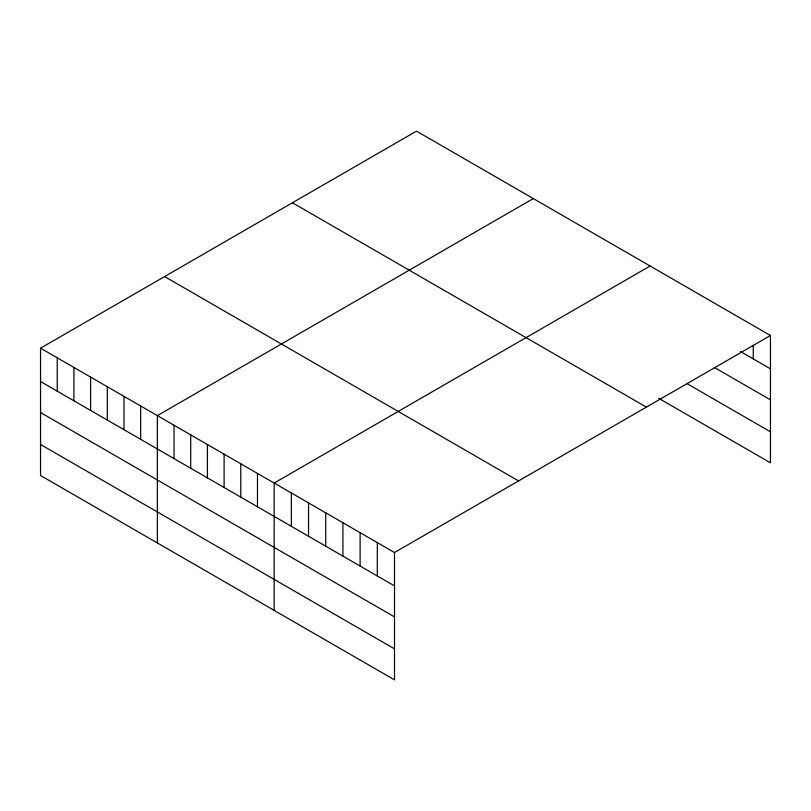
<?xml version="1.0" encoding="UTF-8"?>
<svg xmlns="http://www.w3.org/2000/svg" width="811" height="811" viewBox="0 0 811 811"><rect width="100%" height="100%" fill="white"/><g stroke="black" fill="none" stroke-linecap="round" stroke-linejoin="round"><path stroke-width="1.22" d="M40.55 348.183L394.501 552.534L394.501 679.861L40.55 475.51L40.55 348.183L416.499 131.139L770.45 335.49L770.45 462.817L658.704 398.302M533.303 198.573L157.354 415.617L157.354 542.954M650.108 266.008L274.159 483.062L274.159 610.389M394.501 552.534L770.45 335.49M740.362 351.457L770.45 368.833M714.572 367.586L770.45 399.843M686.643 383.41L770.45 431.797M292.436 202.76L646.387 407.112M164.613 276.561L518.564 480.913M40.55 381.535L394.501 585.887M40.55 412.546L394.501 616.897M40.55 444.499L394.501 648.851M753.257 345.324L753.257 358.908M377.308 542.61L377.308 575.952M360.114 532.685L360.114 566.027M342.921 522.76L342.921 556.103M325.738 512.836L325.738 546.178M308.545 502.911L308.545 536.253M291.352 492.987L291.352 526.329M257.472 473.421L257.472 506.774M240.786 463.791L240.786 497.133M224.1 454.16L224.1 487.502M207.413 444.519L207.413 477.872M190.727 434.889L190.727 468.231M174.041 425.258L174.041 458.6M140.668 405.987L140.668 439.329M123.982 396.356L123.982 429.698M107.295 386.725L107.295 420.068M90.609 377.085L90.609 410.427M73.923 367.454L73.923 400.796M57.236 357.823L57.236 391.166"/></g></svg>
